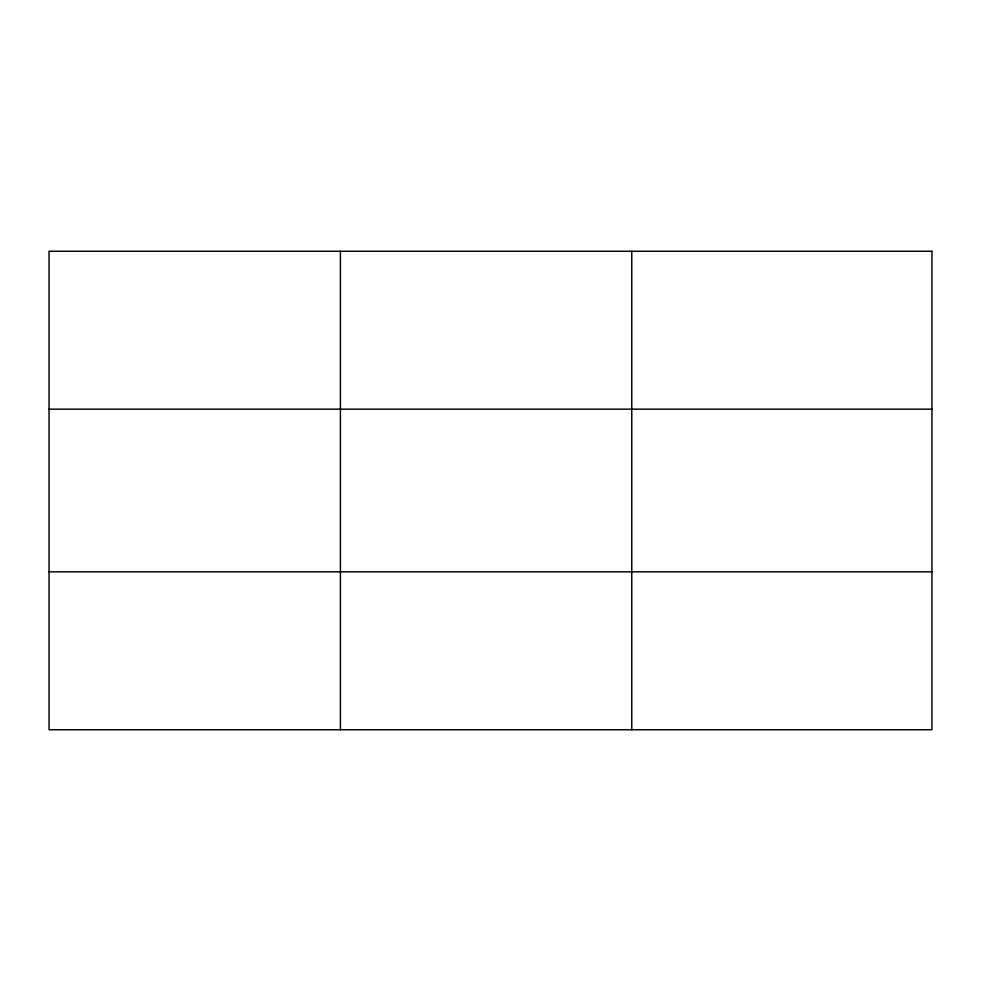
<?xml version="1.0" encoding="UTF-8"?>
<svg xmlns="http://www.w3.org/2000/svg" width="981" height="981" viewBox="0 0 981 981"><rect width="100%" height="100%" fill="white"/><g stroke="black" fill="none" stroke-linecap="round" stroke-linejoin="round"><path stroke-width="1.47" d="M340.407 729.741L340.407 251.259M631.764 729.741L631.764 251.259M49.05 409.163L931.95 409.163M49.05 571.837L931.95 571.837M931.95 251.259L931.95 729.741L49.05 729.741L49.05 251.259L931.95 251.259"/></g></svg>
